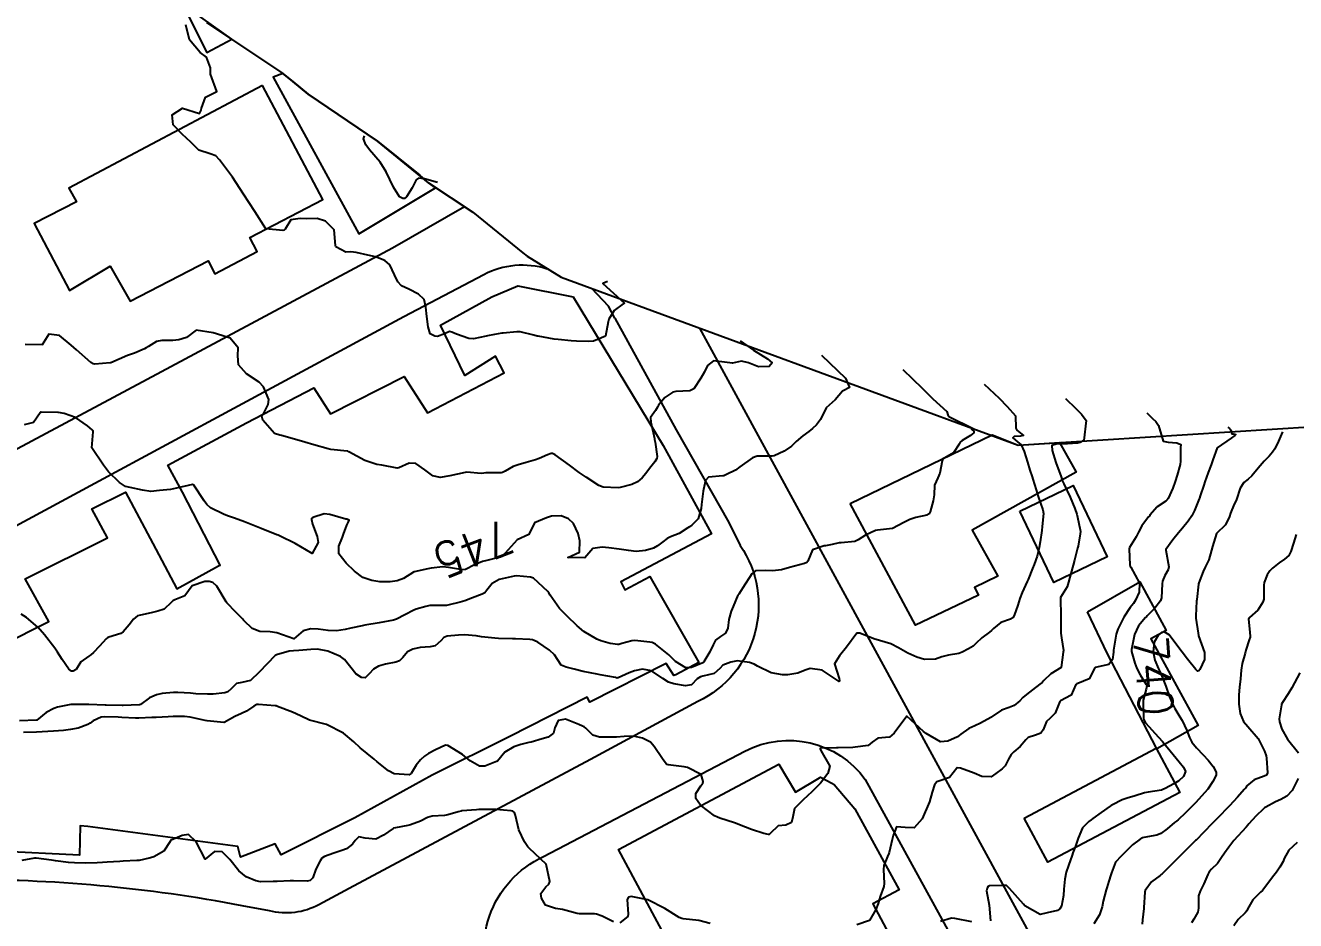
# Model space of a CAD drawing. Header units: metres. Extents: x 286371 to 293043, y 7462578 to 7466404.
# Drawn here: x 291999 to 292147.9, y 7462938.5 to 7463043.4 of the extents above; entities that cross this region are included whole.
import ezdxf
from ezdxf.enums import TextEntityAlignment as Align

# ---------------------------------------------------------------- set-up
doc = ezdxf.new("R2010")
doc.units = ezdxf.units.M
doc.header["$MEASUREMENT"] = 0
for name, color, linetype in [('Area', 45, 'Continuous'), ('Cotas', 45, 'Continuous'), ('Curvas de Nivel 1m', 11, 'Continuous'), ('Curvas de Nivel 5m', 15, 'Continuous'), ('Edificações', 30, 'Continuous'), ('Vias primárias', 230, 'Continuous')]:
    doc.layers.add(name, color=color, linetype=linetype)
doc.styles.add('Style-STANDARD', font='STANDARD.shx')

msp = doc.modelspace()

# ---------------------------------------------------------------- linework, layer by layer
at = {"layer": 'Area'}
msp.add_polyline3d([(292020.26, 7463043.78, 747.02), (292029.19, 7463037.78, 750.5), (292030.37, 7463036.83, 750.58), (292032.16, 7463035.35, 751.54), (292040.28, 7463029.85, 752.99), (292045.24, 7463025.87, 750.72), (292046.25, 7463024.96, 750.41), (292051.45, 7463021.52, 747.47), (292057.31, 7463016.76, 747.89), (292057.85, 7463016.36, 748.36), (292061.82, 7463013.89, 750.76), (292115.4, 7462994.21, 747.78), (292174.93, 7462997.96, 740.44)], dxfattribs=at)
at = {"layer": 'Curvas de Nivel 1m', "flags": 128}
for points, elevation in [([(292067.26, 7463013.38), (292066.7, 7463013.18), (292069.2, 7463010.9), (292069.23, 7463010.86), (292069.2, 7463010.82), (292069.07, 7463010.76), (292068.03, 7463009.99), (292067.41, 7463008.97), (292067.33, 7463008.68), (292067.01, 7463006.97), (292065.6, 7463006.4), (292065, 7463006.36), (292063.61, 7463006.42), (292063.01, 7463006.45), (292061.48, 7463006.59), (292061.01, 7463006.64), (292059.13, 7463006.97), (292059.01, 7463007), (292058.62, 7463007.1), (292057.02, 7463007.5), (292056.64, 7463007.51), (292055.02, 7463007.35), (292054.85, 7463007.32), (292054, 7463007.17), (292053.17, 7463007.02), (292053.01, 7463006.99), (292051.53, 7463006.69), (292051.01, 7463006.71), (292049.57, 7463007.24), (292049.02, 7463007.47), (292048.73, 7463007.54), (292048.15, 7463007.26), (292047.33, 7463006.95), (292047.01, 7463006.99), (292046.48, 7463007.28), (292046.22, 7463008.1), (292046.07, 7463009.29), (292045.96, 7463010.4), (292045.76, 7463011.29), (292045.09, 7463011.92), (292043.95, 7463012.48), (292043.11, 7463012.87), (292042.66, 7463013.34), (292042.29, 7463014.18), (292041.73, 7463015.36), (292041.15, 7463015.85), (292040.07, 7463016.29), (292039.16, 7463016.48), (292037.77, 7463016.81), (292037.17, 7463016.86), (292036.58, 7463016.85), (292035.42, 7463017.46), (292035.35, 7463017.63), (292035.2, 7463019.45), (292034.2, 7463020.46), (292033.22, 7463020.78), (292031.98, 7463020.75), (292031.22, 7463020.78), (292030.12, 7463020.64), (292029.46, 7463019.55), (292029.35, 7463019.4), (292029.2, 7463019.38), (292027.2, 7463019.58), (292025.9, 7463021.6), (292025.25, 7463022.61), (292024.6, 7463023.62), (292023.29, 7463025.64), (292021.77, 7463027.67), (292021.33, 7463028.13), (292020.67, 7463028.35), (292019.35, 7463028.79), (292018.39, 7463029.72), (292017.38, 7463030.68), (292016.34, 7463031.75), (292016.23, 7463032.93), (292017.42, 7463033.73), (292019.41, 7463033.1), (292019.62, 7463033.5), (292019.65, 7463033.7), (292020.13, 7463035), (292021.45, 7463035.67), (292020.73, 7463037.69), (292020.73, 7463038.45), (292020.25, 7463039.69), (292019.52, 7463040.23), (292018.27, 7463041.72), (292017.81, 7463043.49)], 747), ([(292047.31, 7463025), (292045.8, 7463025.42), (292045.08, 7463025.52), (292044.81, 7463025.31), (292044.35, 7463024.39), (292043.69, 7463023.33), (292043.45, 7463023.14), (292043.26, 7463023.12), (292042.86, 7463023.34), (292042.18, 7463024.45), (292041.75, 7463025.36), (292041.31, 7463026.27), (292040.62, 7463027.38), (292039.35, 7463028.85), (292038.94, 7463029.4), (292038.64, 7463030.13), (292038.75, 7463030.48)], 748), ([(292082.82, 7463006.43), (292084.35, 7463005.36), (292086.02, 7463004.33), (292086.56, 7463003.88), (292086.22, 7463003.42), (292084.96, 7463003.38), (292083.8, 7463003.88), (292082.97, 7463004.06), (292081.91, 7463003.81), (292080.97, 7463003.95), (292079.66, 7463004.09), (292078.97, 7463003.54), (292078.61, 7463002.79), (292078.21, 7463002.07), (292077.37, 7463000.82), (292076.92, 7463000.58), (292075.26, 7463000.51), (292074.92, 7463000.44), (292073.99, 7462999.79), (292073.25, 7462998.88), (292073.12, 7462998.65), (292072.89, 7462998.29), (292072.31, 7462997.45), (292072.34, 7462996.89), (292072.76, 7462994.97), (292072.77, 7462994.89), (292072.83, 7462994.57), (292073.07, 7462992.88), (292073.04, 7462992.64), (292072.79, 7462992.25), (292072.18, 7462991.49), (292071.73, 7462990.9), (292071.3, 7462990.37), (292070.76, 7462989.9), (292070.1, 7462989.58), (292068.75, 7462989.24), (292068.49, 7462989.21), (292066.75, 7462989.29), (292066.24, 7462989.49), (292064.77, 7462990.47), (292063.95, 7462991.02), (292062.79, 7462991.85), (292061.1, 7462993.06), (292060.81, 7462993.23), (292060.63, 7462993.25), (292060.23, 7462993.07), (292059.25, 7462992.64), (292058.8, 7462992.49), (292057.71, 7462992.19), (292056.79, 7462991.91), (292056.21, 7462991.71), (292055.26, 7462991.15), (292054.93, 7462990.99), (292054.77, 7462990.96), (292052.99, 7462990.96), (292052.77, 7462990.93), (292052.45, 7462990.87), (292050.77, 7462991.03), (292050.56, 7462991.01), (292048.76, 7462990.61), (292047.62, 7462990.41), (292046.76, 7462990.6), (292045.82, 7462991.3), (292044.79, 7462992.05), (292044.01, 7462992.1), (292042.78, 7462991.55), (292042.59, 7462991.53), (292040.78, 7462991.87), (292040.23, 7462991.93), (292038.79, 7462992.4), (292036.91, 7462993.43), (292036.8, 7462993.49), (292036.73, 7462993.51), (292034.81, 7462993.71), (292034.5, 7462993.77), (292032.82, 7462994.25), (292031.78, 7462994.55), (292030.82, 7462994.83), (292029.04, 7462995.34), (292028.83, 7462995.39), (292028.23, 7462995.56), (292026.86, 7462997.12), (292026.75, 7462997.59), (292026.78, 7462997.67), (292026.87, 7462997.8), (292027.49, 7462998.98), (292027.57, 7462999.57), (292026.93, 7463001.05), (292026.4, 7463001.59), (292024.95, 7463002.59), (292023.99, 7463003.63), (292023.93, 7463004.68), (292023.95, 7463005.63), (292023.01, 7463006.75), (292021.41, 7463007.28), (292021.02, 7463007.36), (292019.02, 7463007.7), (292017.91, 7463006.82), (292017.01, 7463006.56), (292016.28, 7463006.47), (292015, 7463006.46), (292014.4, 7463006.37), (292013.43, 7463005.79), (292013.18, 7463005.6), (292012.99, 7463005.51), (292011.79, 7463005), (292010.98, 7463004.71), (292009.02, 7463003.86), (292008.96, 7463003.85), (292007.15, 7463003.7), (292006.96, 7463003.73), (292006.68, 7463003.9), (292004.99, 7463005.38), (292004.39, 7463005.93), (292003.01, 7463007.06), (292001.77, 7463007.22), (292000.99, 7463005.98), (291998.99, 7463006.01)], 746), ([(292101.88, 7463003.06), (292104.15, 7463000.88), (292105.4, 7462999.65), (292107.03, 7462998.15), (292107.18, 7462997.64), (292107.27, 7462997.56), (292110.12, 7462996.16), (292110.07, 7462996.14), (292109.95, 7462996.13), (292109.92, 7462996.1), (292110.02, 7462996.02), (292110.2, 7462995.86), (292110.2, 7462995.64), (292109.8, 7462995.36), (292108.83, 7462994.76), (292108.6, 7462994.56), (292108.49, 7462994.34), (292107.83, 7462993.32), (292106.8, 7462992.74), (292106.56, 7462992.6), (292106.47, 7462992.37), (292106.23, 7462990.91), (292105.96, 7462990.38), (292105.6, 7462989.53), (292105.55, 7462988.38), (292105.41, 7462987.7), (292105.06, 7462986.39), (292104.95, 7462986.14), (292104.7, 7462985.99), (292103.38, 7462985.72), (292102.69, 7462985.48), (292101.98, 7462985.14), (292100.67, 7462984.45), (292098.89, 7462984.26), (292098.67, 7462984.21), (292097.5, 7462983.66), (292096.65, 7462983.09), (292096.26, 7462982.91), (292094.65, 7462982.77), (292094.42, 7462982.77), (292093.57, 7462982.56), (292092.82, 7462982.4), (292092.64, 7462982.4), (292091.28, 7462981.95), (292090.73, 7462980.6), (292090.61, 7462980.47), (292090.34, 7462980.34), (292088.6, 7462979.88), (292087.66, 7462979.6), (292086.6, 7462979.48), (292085.75, 7462979.53), (292084.6, 7462979.46), (292084.16, 7462979.14), (292083.9, 7462978.71), (292083.39, 7462977.9), (292082.64, 7462976.73), (292082.6, 7462976.69), (292082.55, 7462976.61), (292081.97, 7462975.3), (292081.74, 7462974.75), (292081.48, 7462973.78), (292081.34, 7462972.75), (292081.07, 7462972.17), (292080.48, 7462971.77), (292079.91, 7462971.34), (292079.63, 7462970.78), (292079.25, 7462969.98), (292078.55, 7462968.79), (292078.5, 7462968.73), (292078.43, 7462968.7), (292077.08, 7462968.16), (292076.42, 7462968.12), (292075.22, 7462968.84), (292074.45, 7462969.62), (292072.88, 7462970.88), (292072.47, 7462971.07), (292072.23, 7462971.13), (292070.47, 7462971.29), (292070.12, 7462971.27), (292068.92, 7462970.94), (292068.58, 7462970.83), (292068.46, 7462970.82), (292067.56, 7462970.96), (292066.47, 7462971.26), (292065.99, 7462971.46), (292064.48, 7462972.35), (292063.71, 7462973.02), (292062.51, 7462974.15), (292061.64, 7462975.05), (292060.55, 7462976.62), (292060.39, 7462976.9), (292060.26, 7462977.07), (292058.58, 7462978.61), (292058.23, 7462978.75), (292056.58, 7462978.89), (292056.31, 7462978.86), (292054.57, 7462978.45), (292053.75, 7462978), (292053.1, 7462977.19), (292052.86, 7462976.88), (292052.55, 7462976.73), (292051.44, 7462976.31), (292050.53, 7462975.95), (292049.97, 7462975.79), (292048.53, 7462975.43), (292048.38, 7462975.41), (292046.54, 7462975.42), (292046.41, 7462975.41), (292045.94, 7462975.29), (292044.84, 7462975), (292044.53, 7462974.88), (292043.51, 7462974.33), (292042.51, 7462973.8), (292042.18, 7462973.68), (292040.5, 7462973.37), (292038.81, 7462973.09), (292038.5, 7462973.03), (292037.17, 7462972.75), (292036.49, 7462972.6), (292035.48, 7462972.45), (292034.49, 7462972.49), (292033.33, 7462972.65), (292032.49, 7462972.67), (292031.56, 7462972.44), (292030.47, 7462971.52), (292028.48, 7462972.2), (292027.72, 7462972.33), (292026.49, 7462972.38), (292025.59, 7462972.7), (292024.66, 7462973.62), (292024.59, 7462973.71), (292024.51, 7462973.81), (292023.59, 7462974.7), (292022.7, 7462975.65), (292022.61, 7462975.73), (292022.54, 7462975.83), (292021.45, 7462977.67), (292021, 7462978.1), (292020.57, 7462978.23), (292020.06, 7462978.21), (292018.56, 7462977.71), (292017.72, 7462976.55), (292016.54, 7462976.08), (292016.31, 7462975.97), (292016.11, 7462975.75), (292015.3, 7462974.99), (292014.52, 7462974.74), (292013.76, 7462974.54), (292012.51, 7462974.27), (292012.14, 7462974.18), (292011.68, 7462973.82), (292011.18, 7462973.14), (292010.48, 7462972.32), (292010.19, 7462972.13), (292009.31, 7462971.85), (292008.69, 7462971.65), (292008.47, 7462971.5), (292007.69, 7462970.64), (292007, 7462969.89), (292006.7, 7462969.63), (292006.44, 7462969.46), (292005.53, 7462968.8), (292004.96, 7462967.92), (292004.63, 7462967.71), (292004.41, 7462967.73), (292004.11, 7462967.93), (292003.31, 7462969.06), (292002.79, 7462969.95), (292002.45, 7462970.39), (292001.25, 7462971.97), (292000.49, 7462972.87), (291999.14, 7462974), (291998.51, 7462974.41)], 744), ([(292111.41, 7463001.37), (292113.15, 7462999.7), (292114.11, 7462998.75), (292115.08, 7462997.63), (292115.13, 7462996.19), (292115.23, 7462995.98), (292116, 7462995.33), (292115.65, 7462995.26), (292114.93, 7462995.22), (292114.75, 7462995.06), (292115.32, 7462994.61), (292115.73, 7462994.23), (292116.08, 7462993.48), (292116.47, 7462992.22), (292116.78, 7462991.29), (292117.04, 7462990.48), (292117.13, 7462990.21), (292117.5, 7462988.96), (292117.75, 7462988.2), (292118.29, 7462986.61), (292118.36, 7462986.19), (292118.21, 7462984.67), (292118.15, 7462984.19), (292117.96, 7462982.89), (292117.86, 7462982.2), (292117.64, 7462981.18), (292117.25, 7462980.2), (292117.06, 7462979.75), (292116.58, 7462978.46), (292116.5, 7462978.29), (292116.46, 7462978.22), (292115.85, 7462976.93), (292115.58, 7462976.23), (292115.34, 7462975.43), (292114.93, 7462974.24), (292114.77, 7462973.98), (292114.51, 7462973.8), (292113.36, 7462973.4), (292112.49, 7462972.71), (292112.28, 7462972.48), (292112.03, 7462972.28), (292111.14, 7462971.63), (292110.46, 7462970.98), (292110.1, 7462970.66), (292109.58, 7462970.32), (292108.84, 7462969.94), (292108.45, 7462969.8), (292107.22, 7462969.58), (292106.44, 7462969.38), (292105.69, 7462969.12), (292104.43, 7462969.08), (292103.5, 7462969.34), (292102.45, 7462969.83), (292101.35, 7462970.44), (292100.46, 7462970.9), (292099.82, 7462971.11), (292098.48, 7462971.52), (292096.82, 7462972.18), (292096.49, 7462972.15), (292095.28, 7462970.54), (292094.45, 7462969.49), (292093.86, 7462968.56), (292094.4, 7462966.84), (292094.45, 7462966.61), (292094.45, 7462966.55), (292094.43, 7462966.52), (292094.39, 7462966.51), (292094.3, 7462966.56), (292092.42, 7462967.83), (292091, 7462968.02), (292090.42, 7462967.81), (292089.58, 7462967.46), (292088.41, 7462967.28), (292087.78, 7462967.29), (292086.42, 7462967.51), (292084.84, 7462968.28), (292084.43, 7462968.53), (292083.9, 7462968.71), (292082.44, 7462968.91), (292082.28, 7462968.89), (292081.71, 7462968.75), (292080.76, 7462968.42), (292080.42, 7462968.03), (292079.75, 7462967.44), (292078.41, 7462967.13), (292078.14, 7462967.06), (292077.77, 7462966.8), (292077.1, 7462966.11), (292076.39, 7462965.98), (292075.01, 7462966.23), (292074.4, 7462966.43), (292073.74, 7462966.86), (292072.42, 7462967.75), (292071.37, 7462967.95), (292070.42, 7462967.75), (292069.81, 7462967.53), (292068.49, 7462966.94), (292068.43, 7462966.92), (292068.4, 7462966.91), (292068.18, 7462966.95), (292066.41, 7462967.29), (292066.03, 7462967.36), (292064.41, 7462967.69), (292063.35, 7462967.96), (292062.42, 7462968.19), (292061.81, 7462968.43), (292061.39, 7462969.06), (292061.02, 7462969.64), (292060.45, 7462970.19), (292059.07, 7462971.1), (292058.67, 7462971.3), (292058.47, 7462971.38), (292058.14, 7462971.44), (292056.47, 7462971.5), (292056.11, 7462971.5), (292054.47, 7462971.55), (292054.06, 7462971.58), (292052.47, 7462971.75), (292051.84, 7462971.84), (292050.48, 7462971.98), (292049.77, 7462971.94), (292048.47, 7462971.8), (292048.07, 7462971.66), (292047.71, 7462971.27), (292047.05, 7462970.69), (292046.45, 7462970.56), (292045.28, 7462970.47), (292044.45, 7462970.29), (292043.8, 7462969.96), (292043.26, 7462969.33), (292042.86, 7462968.91), (292042.43, 7462968.76), (292041.23, 7462968.55), (292040.42, 7462968.28), (292039.84, 7462967.96), (292039.31, 7462967.39), (292038.85, 7462966.94), (292038.4, 7462966.96), (292037.76, 7462967.41), (292036.43, 7462969.08), (292035.97, 7462969.44), (292034.45, 7462970.07), (292033.25, 7462970.28), (292032.46, 7462970.26), (292031.06, 7462970.12), (292030.45, 7462970.08), (292029.95, 7462970.04), (292028.45, 7462969.64), (292028.3, 7462969.56), (292026.41, 7462967.59), (292025.41, 7462966.6), (292024.4, 7462966.39), (292023.76, 7462966.26), (292023.15, 7462965.64), (292022.73, 7462965.3), (292022.38, 7462965.17), (292021.02, 7462965.03), (292020.37, 7462965), (292019.01, 7462965.07), (292018.38, 7462965.14), (292016.9, 7462965.22), (292016.38, 7462965.22), (292015.03, 7462965.11), (292014.37, 7462964.93), (292013.58, 7462964.57), (292012.5, 7462963.8), (292012.38, 7462963.78), (292012.35, 7462963.77), (292010.49, 7462963.69), (292010.35, 7462963.69), (292008.48, 7462963.74), (292008.35, 7462963.74), (292006.44, 7462963.81), (292006.35, 7462963.81), (292004.46, 7462963.81), (292004.35, 7462963.8), (292002.79, 7462963.5), (292002.34, 7462963.35), (292001.45, 7462962.85), (292000.37, 7462961.98), (292000.33, 7462961.97), (291998.32, 7462961.88)], 743), ([(292120.93, 7462999.69), (292122.15, 7462998.52), (292122.82, 7462997.86), (292123.38, 7462997.09), (292123.09, 7462994.74), (292122.66, 7462994.51), (292122.33, 7462994.44), (292121.19, 7462994.37), (292119.85, 7462994.32), (292119.36, 7462994.17), (292119.38, 7462993.6), (292119.82, 7462992.16), (292120.44, 7462990.48), (292120.55, 7462990.15), (292120.61, 7462990), (292120.76, 7462989.68), (292121.48, 7462988.13), (292122.04, 7462986.8), (292122.26, 7462986.12), (292122.34, 7462985.77), (292122.68, 7462984.29), (292122.71, 7462984.11), (292122.71, 7462984.07), (292122.67, 7462983.83), (292122.41, 7462982.36), (292122.35, 7462982.13), (292122, 7462980.74), (292121.84, 7462980.14), (292121.56, 7462979.17), (292121.3, 7462978.14), (292121.13, 7462977.59), (292120.55, 7462976.68), (292120.37, 7462976.33), (292120.34, 7462976.16), (292120.4, 7462974.27), (292120.41, 7462974.16), (292120.38, 7462972.26), (292120.39, 7462972.16), (292120.48, 7462971.62), (292120.69, 7462970.15), (292120.68, 7462969.92), (292120.42, 7462968.15), (292119.21, 7462967.38), (292118.4, 7462966.61), (292118.19, 7462966.39), (292117.95, 7462966.19), (292117.08, 7462965.51), (292116.38, 7462964.98), (292115.95, 7462964.64), (292115.59, 7462964.23), (292114.92, 7462963.67), (292114.35, 7462963.47), (292113.45, 7462963.15), (292112.34, 7462962.38), (292112.28, 7462962.33), (292112.18, 7462962.28), (292110.98, 7462961.63), (292110.32, 7462961.32), (292109.63, 7462961), (292108.67, 7462960.33), (292108.48, 7462960.15), (292108.3, 7462960.03), (292107.14, 7462959.5), (292106.29, 7462959.44), (292104.59, 7462960.39), (292104.31, 7462960.63), (292102.33, 7462962.42), (292100.84, 7462960.45), (292100.3, 7462959.98), (292098.94, 7462959.84), (292098.29, 7462959.37), (292097.8, 7462958.98), (292096.28, 7462958.8), (292096.02, 7462958.78), (292094.28, 7462958.73), (292094.11, 7462958.73), (292092.28, 7462958.68), (292092.2, 7462958.66), (292092.19, 7462958.59), (292092.27, 7462958.41), (292093.33, 7462956.57), (292093.1, 7462955.71), (292092.21, 7462954.58), (292091.22, 7462953.58), (292090.18, 7462952.61), (292089.18, 7462951.62), (292088.99, 7462950.63), (292088.82, 7462949.96), (292088.14, 7462949.67), (292087.24, 7462949.56), (292086.32, 7462948.67), (292086.22, 7462948.57), (292086.12, 7462948.55), (292085.59, 7462948.68), (292084.13, 7462949.15), (292083.42, 7462949.43), (292082.14, 7462949.94), (292080.44, 7462950.47), (292080.15, 7462950.58), (292079.8, 7462950.77), (292078.17, 7462951.99), (292077.59, 7462952.8), (292077.62, 7462953.38), (292078.21, 7462954.28), (292078.42, 7462954.58), (292078.46, 7462954.79), (292078.23, 7462955.58), (292076.65, 7462956.4), (292076.24, 7462956.5), (292074.35, 7462956.74), (292074.24, 7462956.77), (292074.12, 7462956.86), (292073.69, 7462957.43), (292072.72, 7462958.88), (292072.29, 7462959.38), (292071.35, 7462959.85), (292070.3, 7462960.08), (292069.19, 7462960.04), (292068.3, 7462959.98), (292067.3, 7462959.96), (292066.3, 7462959.97), (292065.53, 7462960.22), (292064.72, 7462961.01), (292064.51, 7462961.2), (292064.32, 7462961.26), (292063.9, 7462961.45), (292062.33, 7462962.1), (292061.46, 7462961.93), (292061.07, 7462961.06), (292060.94, 7462960.43), (292060.3, 7462959.98), (292059.61, 7462959.77), (292058.29, 7462959.4), (292058.04, 7462959.35), (292057.09, 7462959.12), (292056.49, 7462958.92), (292056.28, 7462958.85), (292055.2, 7462958.22), (292054.34, 7462957.16), (292054.29, 7462957.13), (292054.25, 7462957.11), (292052.87, 7462956.56), (292052.24, 7462956.57), (292051.16, 7462957.21), (292050.27, 7462957.96), (292048.54, 7462958.99), (292048.28, 7462959.02), (292047.07, 7462958.47), (292046.27, 7462958.07), (292045.8, 7462957.75), (292045.32, 7462957.3), (292044.84, 7462956.71), (292044.23, 7462955.7), (292044.01, 7462955.54), (292042.23, 7462955.68), (292041.56, 7462956.03), (292040.25, 7462957.1), (292039.9, 7462957.38), (292038.27, 7462958.71), (292037.51, 7462959.42), (292036.3, 7462960.44), (292034.31, 7462961.46), (292032.32, 7462961.95), (292031.28, 7462962.47), (292030.33, 7462962.91), (292028.58, 7462963.56), (292028.41, 7462963.63), (292028.35, 7462963.64), (292028.28, 7462963.63), (292026.35, 7462963.8), (292026.16, 7462963.79), (292025.8, 7462963.6), (292024.95, 7462963.01), (292024.34, 7462962.75), (292023.57, 7462962.4), (292022.31, 7462961.69), (292022.28, 7462961.69), (292020.33, 7462961.89), (292020.08, 7462961.94), (292018.33, 7462962.33), (292017.66, 7462962.39), (292016.33, 7462962.38), (292015.75, 7462962.34), (292014.33, 7462962.28), (292013.85, 7462962.27), (292012.33, 7462962.22), (292011.92, 7462962.22), (292010.33, 7462962.29), (292009.87, 7462962.31), (292008.33, 7462962.35), (292007.89, 7462962.31), (292006.97, 7462961.88), (292006.61, 7462961.6), (292006.32, 7462961.44), (292005.19, 7462961.03), (292004.31, 7462960.86), (292003.47, 7462960.77), (292002.3, 7462960.68), (292001.64, 7462960.63), (292000.3, 7462960.55), (291998.81, 7462960.52)], 742), ([(292130.46, 7462998), (292131.15, 7462997.35), (292131.53, 7462996.97), (292131.83, 7462996.53), (292132.39, 7462994.67), (292132.97, 7462994.55), (292133.99, 7462994.47), (292134.46, 7462994.27), (292134.41, 7462993.94), (292134.41, 7462992.33), (292134.38, 7462991.94), (292134.02, 7462990.7), (292133.8, 7462989.95), (292133.54, 7462989.16), (292132.98, 7462987.96), (292132.88, 7462987.8), (292132.72, 7462987.66), (292131.7, 7462986.99), (292130.84, 7462985.99), (292130.78, 7462985.9), (292130.69, 7462985.8), (292129.91, 7462984.77), (292129.5, 7462984.01), (292129.22, 7462983.45), (292128.64, 7462982.54), (292128.44, 7462982.22), (292128.39, 7462982.03), (292128.47, 7462980.16), (292128.52, 7462980.03), (292128.6, 7462979.9), (292129.62, 7462978.01), (292129.59, 7462976.97), (292129.16, 7462976.02), (292128.91, 7462975.65), (292128.53, 7462975.18), (292127.78, 7462974.04), (292127.08, 7462972.64), (292126.89, 7462972.06), (292126.57, 7462970.18), (292126.57, 7462970.06), (292126.57, 7462969.95), (292126.44, 7462969.07), (292126.03, 7462968.48), (292124.42, 7462968.13), (292124.4, 7462968.12), (292124.38, 7462968.1), (292123.7, 7462966.8), (292122.4, 7462966.28), (292122.29, 7462966.23), (292122.17, 7462966.13), (292121.61, 7462964.9), (292120.36, 7462964.22), (292120.32, 7462964.2), (292120.27, 7462964.16), (292119.73, 7462962.77), (292119.12, 7462962.17), (292118.71, 7462961.8), (292118.31, 7462960.85), (292118.04, 7462960.46), (292117.43, 7462960.2), (292116.58, 7462959.93), (292116.3, 7462959.67), (292115.64, 7462958.87), (292114.87, 7462958.24), (292114.56, 7462957.95), (292114.26, 7462957.39), (292113.87, 7462956.63), (292113.5, 7462956.26), (292112.79, 7462955.72), (292112.23, 7462955.34), (292111.15, 7462955.37), (292110.24, 7462955.74), (292108.63, 7462956.33), (292108.24, 7462956.36), (292108.22, 7462956.36), (292108.19, 7462956.34), (292107.35, 7462955.23), (292106.22, 7462954.87), (292105.87, 7462954.72), (292105.59, 7462954.37), (292105.33, 7462953.51), (292105.01, 7462952.39), (292104.15, 7462950.4), (292103.2, 7462949.36), (292102.14, 7462949.4), (292101.14, 7462949.45), (292100.73, 7462948.46), (292100.61, 7462947.96), (292100.27, 7462946.46), (292100.24, 7462946.32), (292100.09, 7462945.99), (292099.63, 7462944.91), (292099.6, 7462944.47), (292099.7, 7462942.81), (292099.64, 7462942.47), (292099.2, 7462941.29), (292098.98, 7462940.48), (292098.71, 7462939.77), (292097.97, 7462938.49), (292096.49, 7462937.99)], 741), ([(292146.39, 7462995.76), (292145.92, 7462994.68), (292145.47, 7462993.77), (292145.22, 7462993.37), (292144.8, 7462992.91), (292144.25, 7462992.33), (292143.78, 7462991.8), (292143.32, 7462991.26), (292142.77, 7462990.61), (292142.34, 7462990.24), (292141.84, 7462989.83), (292141.42, 7462989.16), (292140.97, 7462987.84), (292140.9, 7462987.66), (292140.72, 7462987.28), (292140.3, 7462986.25), (292140.17, 7462985.85), (292139.68, 7462984.86), (292138.66, 7462983.87), (292138.19, 7462982.33), (292138.07, 7462981.88), (292137.75, 7462980.75), (292137.33, 7462979.89), (292137.08, 7462979.41), (292136.58, 7462978.07), (292136.54, 7462977.94), (292136.54, 7462977.9), (292136.33, 7462976.12), (292136.31, 7462975.91), (292136.22, 7462974.2), (292136.23, 7462973.91), (292136.49, 7462972.16), (292136.53, 7462971.9), (292136.55, 7462971.84), (292137.23, 7462969.89), (292137.25, 7462969.08), (292136.69, 7462967.9), (292136.58, 7462967.74), (292136.42, 7462967.72), (292136.22, 7462967.91), (292135.26, 7462969.11), (292134.61, 7462969.93), (292134.46, 7462970.15), (292133.09, 7462971.96), (292132.49, 7462972.33), (292132.19, 7462972.26), (292131.84, 7462971.97), (292131.33, 7462971.12), (292131.21, 7462969.98), (292131.43, 7462968.99), (292131.86, 7462967.97), (292132.03, 7462967.59), (292132.41, 7462966.74), (292132.71, 7462965.96), (292133.13, 7462964.72), (292133.43, 7462963.95), (292133.74, 7462963.33), (292134.34, 7462962.37), (292134.61, 7462961.93), (292135.16, 7462960.77), (292135.47, 7462959.92), (292135.75, 7462959.37), (292136.28, 7462958.72), (292137.1, 7462957.89), (292137.66, 7462957.29), (292138.24, 7462956.53), (292138.6, 7462955.87), (292138.59, 7462955.51), (292138.22, 7462954.76), (292137.62, 7462953.89), (292136.18, 7462952.28), (292136, 7462952.09), (292135.82, 7462951.92), (292135, 7462951.1), (292134.15, 7462950.29), (292133.96, 7462950.13), (292133.73, 7462949.95), (292132.86, 7462949.23), (292132.12, 7462948.67), (292131.63, 7462948.47), (292130.12, 7462948.21), (292129.96, 7462948.16), (292129.7, 7462948.01), (292128.78, 7462947.35), (292128.09, 7462946.65), (292127.8, 7462946.33), (292127.45, 7462946.04), (292126.82, 7462945.31), (292126.34, 7462944.06), (292126.27, 7462943.84), (292126.04, 7462943.09), (292125.78, 7462942.31), (292125.7, 7462942.07), (292125.35, 7462940.73), (292125.24, 7462940.08), (292124.93, 7462939.13), (292124.27, 7462938.09)], 739), ([(292147.97, 7462983.73), (292147.66, 7462982.72), (292147.37, 7462981.74), (292147.11, 7462981.26), (292146.62, 7462980.83), (292145.98, 7462980.4), (292145.2, 7462979.78), (292144.9, 7462979.48), (292144.59, 7462979), (292144.25, 7462978.11), (292144.21, 7462977.79), (292144.19, 7462976.15), (292144.09, 7462975.79), (292143.47, 7462974.86), (292142.52, 7462974), (292142.42, 7462973.91), (292142.38, 7462973.82), (292142.5, 7462972.67), (292142.61, 7462971.81), (292142.59, 7462971.7), (292142.48, 7462971.37), (292142.1, 7462970.18), (292142, 7462969.82), (292141.65, 7462968.61), (292141.52, 7462967.83), (292141.44, 7462966.8), (292141.34, 7462965.83), (292141.26, 7462964.95), (292141.27, 7462963.83), (292141.42, 7462962.76), (292141.81, 7462961.82), (292142.32, 7462961.22), (292143.52, 7462959.8), (292144.27, 7462958.32), (292144.46, 7462957.78), (292144.52, 7462957.52), (292144.62, 7462955.78), (292144.49, 7462955.53), (292144.23, 7462955.41), (292143.05, 7462954.97), (292142.21, 7462954.27), (292142.03, 7462953.99), (292141.9, 7462953.82), (292141.1, 7462952.92), (292140.18, 7462951.94), (292140.09, 7462951.85), (292138.79, 7462950.51), (292138.19, 7462949.88), (292138.14, 7462949.84), (292137.17, 7462948.85), (292136.25, 7462947.91), (292136.18, 7462947.85), (292136.11, 7462947.78), (292135.17, 7462946.86), (292134.27, 7462945.94), (292134.18, 7462945.85), (292134.08, 7462945.76), (292133.16, 7462944.86), (292132.27, 7462943.97), (292132.17, 7462943.86), (292132.05, 7462943.77), (292131.01, 7462943.02), (292130.29, 7462942), (292130.23, 7462941.79), (292130.13, 7462940), (292130.12, 7462939.87), (292129.97, 7462938.56), (292129.92, 7462938.05)], 738), ([(292148.42, 7462967.53), (292147.47, 7462965.74), (292147.06, 7462965.07), (292146.37, 7462964.02), (292146.28, 7462963.84), (292146.26, 7462963.76), (292145.98, 7462962.11), (292146.02, 7462961.76), (292146.31, 7462960.91), (292146.97, 7462959.74), (292148.27, 7462958.14)], 737), ([(292148.23, 7462955.14), (292147.76, 7462954.18), (292147.5, 7462953.73), (292146.88, 7462953.06), (292146.19, 7462952.65), (292145.55, 7462952.4), (292144.42, 7462951.78), (292144.28, 7462951.68), (292144.17, 7462951.58), (292143.26, 7462950.7), (292142.45, 7462949.81), (292142.31, 7462949.64), (292142.14, 7462949.44), (292140.66, 7462947.84), (292140.1, 7462947.08), (292139.59, 7462946.36), (292139.24, 7462945.87), (292138.77, 7462945.17), (292138.06, 7462944.48), (292137.77, 7462944.17), (292137.62, 7462943.89), (292137.17, 7462942.76), (292136.72, 7462941.9), (292136.55, 7462941.37), (292136.52, 7462939.91), (292136.45, 7462939.44), (292135.97, 7462938.64), (292135.7, 7462938.19)], 737), ([(292067.96, 7462938.34), (292066.62, 7462938.97), (292065.98, 7462939.23), (292065.71, 7462939.26), (292063.98, 7462939.25), (292063.71, 7462939.29), (292061.98, 7462939.75), (292061.15, 7462939.9), (292059.99, 7462940.28), (292059.51, 7462941.08), (292059.45, 7462941.64), (292060.02, 7462942.44), (292060.37, 7462942.73), (292060.48, 7462943.07), (292060.06, 7462945.07), (292058.09, 7462946.93), (292057.92, 7462947.11), (292057.52, 7462947.7), (292056.86, 7462949.12), (292056.48, 7462950.8), (292056.35, 7462951.13), (292056.17, 7462951.29), (292055.96, 7462951.34), (292054.17, 7462951.51), (292053.83, 7462951.51), (292052.17, 7462951.48), (292051.9, 7462951.47), (292050.17, 7462951.32), (292050.08, 7462951.31), (292049.76, 7462951.23), (292048.55, 7462950.85), (292048.16, 7462950.8), (292046.7, 7462950.73), (292046.15, 7462950.56), (292045.32, 7462950.12), (292044.14, 7462949.68), (292043.85, 7462949.61), (292042.4, 7462949.34), (292042.18, 7462949.3), (292042.13, 7462949.27), (292040.98, 7462948.5), (292040.11, 7462948), (292038.86, 7462948.14), (292038.12, 7462948.3), (292037.67, 7462947.86), (292037.34, 7462947.43), (292036.64, 7462946.89), (292036.09, 7462946.67), (292035.16, 7462946.39), (292034.08, 7462945.97), (292033.78, 7462945.78), (292033.55, 7462945.48), (292033.06, 7462944.49), (292032.71, 7462943.49), (292032.38, 7462943.16), (292032.04, 7462943.09), (292030.43, 7462943.14), (292030.04, 7462943.14), (292028.52, 7462943.07), (292028.04, 7462943.06), (292026.59, 7462943.03), (292026.04, 7462943.12), (292024.88, 7462943.61), (292024.05, 7462944.3), (292022.96, 7462945.64), (292022.09, 7462946.53), (292021.19, 7462946.57), (292020.07, 7462945.68), (292019.03, 7462947.7), (292018.12, 7462948.56), (292017.38, 7462948.46), (292016.11, 7462947.91), (292016.02, 7462947.84), (292015.97, 7462947.75), (292015.23, 7462946.62), (292014.08, 7462945.94), (292013.95, 7462945.9), (292013.52, 7462945.78), (292012.34, 7462945.53), (292012.07, 7462945.5), (292010.47, 7462945.42), (292010.07, 7462945.4), (292008.61, 7462945.32), (292008.07, 7462945.28), (292007.44, 7462945.25), (292006.06, 7462945.22), (292004.76, 7462945.23), (292004.06, 7462945.27), (292002.54, 7462945.48), (292002.07, 7462945.55), (292000.27, 7462945.79), (292000.07, 7462945.79), (291998.59, 7462945.5)], 741), ([(292148.11, 7462947.61), (292147.13, 7462946.71), (292146.59, 7462945.75), (292146.44, 7462945.39), (292146.07, 7462944.72), (292145.66, 7462944.16), (292145.36, 7462943.76), (292144.03, 7462942), (292143.82, 7462941.8), (292142.92, 7462940.9), (292142.29, 7462939.82), (292142.19, 7462939.62), (292141.99, 7462939.37), (292141.2, 7462938.61), (292140.68, 7462937.84)], 736), ([(292079.3, 7462938.11), (292077.97, 7462938.48), (292076.11, 7462938.69), (292075.97, 7462938.71), (292075.67, 7462938.84), (292073.99, 7462939.88), (292072, 7462940.89), (292070.01, 7462941.28), (292069.72, 7462941.22), (292069.56, 7462940.93), (292069.67, 7462939.24), (292069.62, 7462938.93), (292068.7, 7462938.21)], 741)]:
    msp.add_lwpolyline(points, dxfattribs=dict(at, elevation=elevation))
at = {"layer": 'Curvas de Nivel 5m', "flags": 128}
for points, elevation in [([(292092.35, 7463004.74), (292095.17, 7463002.05), (292095.63, 7463000.97), (292094.86, 7463000.57), (292094.8, 7463000.55), (292093.93, 7462999.52), (292092.88, 7462998.57), (292092.22, 7462997.22), (292091.76, 7462996.59), (292091.29, 7462996.15), (292090.84, 7462995.82), (292090.16, 7462995.29), (292089.38, 7462994.63), (292089.1, 7462994.35), (292088.82, 7462994.09), (292087.96, 7462993.5), (292086.8, 7462992.95), (292086.55, 7462992.92), (292084.8, 7462992.9), (292084.24, 7462992.71), (292082.78, 7462991.65), (292082.24, 7462991.27), (292081.22, 7462990.76), (292080.89, 7462990.63), (292080.76, 7462990.61), (292079.11, 7462990.44), (292078.75, 7462990.05), (292078.51, 7462989.02), (292078.48, 7462988.8), (292078.27, 7462987.24), (292078.22, 7462986.8), (292077.9, 7462985.59), (292077.13, 7462984.82), (292076.85, 7462984.64), (292076.67, 7462984.5), (292075.64, 7462983.86), (292074.65, 7462983.48), (292074.26, 7462983.26), (292073.75, 7462982.87), (292073.11, 7462982.4), (292072.63, 7462982.14), (292071.69, 7462981.84), (292070.63, 7462981.75), (292069.71, 7462981.85), (292068.63, 7462982.03), (292067.42, 7462982.18), (292066.63, 7462982.23), (292065.53, 7462982.09), (292064.61, 7462981), (292062.61, 7462981.03), (292063.98, 7462981.66), (292063.99, 7462983.01), (292063.83, 7462983.85), (292063.26, 7462985.03), (292062.69, 7462985.58), (292061.81, 7462985.93), (292060.7, 7462985.87), (292060.1, 7462985.67), (292058.68, 7462985.09), (292058.02, 7462983.75), (292056.65, 7462983.12), (292054.9, 7462981.16), (292054.7, 7462981.08), (292054.62, 7462981.07), (292053.1, 7462980.7), (292052.61, 7462980.56), (292051.66, 7462980.16), (292050.6, 7462979.63), (292050.25, 7462979.58), (292048.6, 7462979.87), (292047.93, 7462979.94), (292046.6, 7462979.8), (292046.19, 7462979.71), (292044.59, 7462979.36), (292044.56, 7462979.35), (292044.51, 7462979.32), (292043.32, 7462978.59), (292042.58, 7462978.3), (292041.77, 7462978.17), (292040.58, 7462978.19), (292039.62, 7462978.35), (292038.58, 7462978.68), (292037.6, 7462979.42), (292036.61, 7462980.38), (292035.77, 7462981.45), (292035.74, 7462982.35), (292036.2, 7462983.44), (292036.32, 7462983.78), (292036.68, 7462984.84), (292036.9, 7462985.22), (292036.96, 7462985.43), (292036.69, 7462985.52), (292036.57, 7462985.55), (292034.69, 7462986.07), (292034.03, 7462986.14), (292032.69, 7462985.74), (292032.56, 7462985.62), (292032.54, 7462985.5), (292032.68, 7462984.94), (292033.23, 7462983.49), (292033.32, 7462982.8), (292032.62, 7462981.49), (292030.64, 7462982.67), (292028.89, 7462983.55), (292028.66, 7462983.65), (292028.5, 7462983.71), (292026.67, 7462984.44), (292025.3, 7462984.98), (292024.68, 7462985.22), (292023.53, 7462985.63), (292022.69, 7462985.94), (292022.23, 7462986.12), (292020.7, 7462986.85), (292020.28, 7462987.25), (292019.97, 7462987.69), (292018.74, 7462989.53), (292018.62, 7462989.58), (292016.74, 7462989.15), (292016.01, 7462989.02), (292014.73, 7462988.88), (292013.73, 7462988.79), (292012.73, 7462988.92), (292011.31, 7462989.26), (292010.75, 7462989.38), (292010.03, 7462989.85), (292008.77, 7462991.1), (292008.16, 7462991.87), (292006.81, 7462993.89), (292006.96, 7462995.78), (292006.94, 7462995.89), (292006.85, 7462996.01), (292006.29, 7462996.46), (292004.87, 7462997.44), (292003.57, 7462997.94), (292002.88, 7462998.03), (292002.8, 7462998.03), (292000.88, 7462998.09), (292000.8, 7462998.06), (292000.75, 7462997.99), (291999.98, 7462996.87), (291998.85, 7462996.6)], 745), ([(292139.99, 7462996.32), (292140.15, 7462996.17), (292140.24, 7462996.08), (292140.31, 7462995.98), (292140.44, 7462995.55), (292140.58, 7462995.52), (292140.8, 7462995.5), (292140.9, 7462995.45), (292140.79, 7462995.33), (292140.36, 7462995.03), (292138.71, 7462993.88), (292138.21, 7462992.47), (292138.02, 7462991.89), (292137.68, 7462990.99), (292137.27, 7462989.9), (292137.14, 7462989.51), (292136.73, 7462988.25), (292136.64, 7462987.99), (292136.62, 7462987.91), (292136.08, 7462986.54), (292135.76, 7462985.92), (292135.33, 7462985.28), (292134.67, 7462984.49), (292134.41, 7462984.2), (292134.18, 7462983.94), (292133.51, 7462983.09), (292132.72, 7462981.96), (292132.71, 7462981.89), (292133.07, 7462979.96), (292132.97, 7462979.58), (292132.59, 7462978.93), (292132.3, 7462978.25), (292132.29, 7462977.97), (292132.2, 7462976.32), (292132.08, 7462975.97), (292131.41, 7462975.11), (292130.52, 7462974.19), (292130.42, 7462974.09), (292130.33, 7462974), (292129.49, 7462973.02), (292129.02, 7462972.02), (292128.68, 7462970.25), (292128.69, 7462970.03), (292129.06, 7462968.65), (292129.32, 7462968.02), (292129.71, 7462967.3), (292130.4, 7462966.16), (292130.46, 7462966.06), (292130.46, 7462966), (292130.39, 7462965.6), (292130.06, 7462964.31), (292130.03, 7462964.01), (292130.1, 7462962.24), (292130.14, 7462962.01), (292130.33, 7462961.67), (292131.85, 7462959.98), (292132.3, 7462959.48), (292133.56, 7462957.96), (292134.26, 7462957.1), (292134.77, 7462956.46), (292135, 7462955.93), (292134.79, 7462955.37), (292134.22, 7462954.84), (292133.65, 7462954.51), (292132.62, 7462953.97), (292132.36, 7462953.82), (292132.2, 7462953.76), (292130.65, 7462953.54), (292130.2, 7462953.45), (292129.11, 7462953.1), (292128.19, 7462952.82), (292127.6, 7462952.63), (292126.47, 7462952.06), (292126.29, 7462951.95), (292126.17, 7462951.88), (292125.12, 7462951.13), (292124.15, 7462950.44), (292123.95, 7462950.3), (292123.67, 7462950.1), (292122.92, 7462949.33), (292122.41, 7462948.12), (292122.34, 7462947.89), (292122.1, 7462947.2), (292121.81, 7462946.41), (292121.71, 7462946.13), (292121.29, 7462944.91), (292121.04, 7462944.14), (292120.85, 7462943.33), (292120.75, 7462942.14), (292120.72, 7462941.43), (292120.48, 7462940.15), (292120.29, 7462939.85), (292119.99, 7462939.66), (292118.79, 7462939.37), (292117.98, 7462939.2), (292116.18, 7462940.21), (292116, 7462940.39), (292114.36, 7462942.24), (292114.03, 7462942.57), (292113.69, 7462942.59), (292112.03, 7462942.54), (292111.86, 7462942.45), (292111.75, 7462942.28), (292111.7, 7462941.96), (292111.99, 7462940.27), (292112.14, 7462938.45)], 740), ([(292109.96, 7462938.31), (292107.97, 7462938.7), (292107.57, 7462938.76), (292106.27, 7462938.37)], 740)]:
    msp.add_lwpolyline(points, dxfattribs=dict(at, elevation=elevation))
at = {"layer": 'Edificações'}
for points, elevation in [([(292017.44, 7463045.92), (292020.28, 7463040.24), (292023.22, 7463041.79), (292017.44, 7463045.92)], 746.99), ([(292029.19, 7463037.78), (292028.05, 7463037.35), (292038.11, 7463018.99), (292047.1, 7463024.39), (292046.25, 7463024.96), (292040.28, 7463029.85), (292032.16, 7463035.35), (292030.37, 7463036.83), (292029.19, 7463037.78)], 750.5)]:
    msp.add_lwpolyline(points, close=True, dxfattribs=dict(at, elevation=elevation))
for points in [[(292026.81, 7463036.38), (292004.1, 7463024.35), (292004.99, 7463022.72), (292000.03, 7463020.21), (292004.18, 7463012.33), (292008.94, 7463015.19), (292011.29, 7463011.09), (292020.44, 7463015.83), (292021.24, 7463014.3), (292026.18, 7463016.93), (292025.34, 7463018.54), (292033.9, 7463023)], [(292095.69, 7462987.35), (292112.33, 7462995.4), (292115.4, 7462994.21), (292120.25, 7462994.51), (292122.18, 7462991.06), (292110, 7462984.24), (292113.01, 7462978.84), (292110.27, 7462977.52), (292110.76, 7462976.61), (292104.1, 7462973.44), (292103.34, 7462973.09), (292095.69, 7462987.35)], [(292115.6, 7462986.47), (292121.84, 7462989.46), (292125.81, 7462981.1), (292119.57, 7462978.11)], [(292123.53, 7462974.68), (292129.66, 7462978.17), (292132.75, 7462972.47), (292130.94, 7462971.52), (292136.48, 7462961.33), (292131.64, 7462958.61), (292125.83, 7462969.83)], [(292116.08, 7462950.47), (292131.57, 7462958.67), (292134.36, 7462953.5), (292118.87, 7462945.3)]]:
    msp.add_lwpolyline(points, close=True, dxfattribs=at)
for points in [[(291996.25, 7462970.76), (292001.75, 7462973.52), (291998.99, 7462978.52), (292008.64, 7462983.36), (292006.82, 7462986.75), (292010.75, 7462988.7), (292013.95, 7462982.68), (292016.77, 7462977.35), (292021.67, 7462980.07), (292021.83, 7462980.14), (292017.45, 7462988.68), (292015.72, 7462991.85), (292024.93, 7462996.82), (292032.82, 7463000.94), (292034.77, 7462997.89), (292043.42, 7463002.26), (292046.16, 7462998.01), (292055.12, 7463002.69), (292054.11, 7463004.65), (292050.51, 7463002.38), (292047.66, 7463008.29), (292053.69, 7463011.59), (292056.76, 7463012.87), (292063.22, 7463011.6), (292073.79, 7462994.17), (292079.43, 7462983.82), (292068.83, 7462978.18), (292069.29, 7462977.26), (292072.23, 7462978.81), (292077.94, 7462968.72), (292075.28, 7462967.3), (292075.04, 7462967.2), (292074.12, 7462968.61), (292065.18, 7462964.07), (292064.86, 7462964.66), (292055.79, 7462960.04), (292046.71, 7462955.51), (292037.63, 7462950.5), (292029.01, 7462946.16), (292028.3, 7462947.45), (292024.22, 7462945.89), (292023.93, 7462947.15), (292006.34, 7462949.5), (292005.42, 7462949.59), (292005.36, 7462946.15), (291995.76, 7462946.59)], [(292078, 7462929.21), (292072.81, 7462938.86), (292068.54, 7462946.79), (292087.35, 7462956.82), (292089.28, 7462953.52), (292092.09, 7462955.21), (292092.22, 7462955.28), (292093.54, 7462954.57), (292093.83, 7462954.42), (292096.25, 7462951.57), (292101.45, 7462942.08), (292098.34, 7462940.45), (292105.25, 7462927.53)]]:
    msp.add_lwpolyline(points, dxfattribs=at)
at = {"layer": 'Vias primárias'}
for points, elevation in [([(292050.5, 7463022.14), (292042.03, 7463017.32), (292014.97, 7463002.82), (291963.71, 7462975.4), (291953.83, 7462970.33)], 748), ([(292142.48, 7462889.75), (292078.07, 7463007.92)], 743.75)]:
    msp.add_lwpolyline(points, dxfattribs=dict(at, elevation=elevation))
for points in [[(292036.96, 7462942.22), (292033.43, 7462940.33, -0.18488), (292027.61, 7462939.6), (292024.42, 7462940.21, 0.049982), (291990.89, 7462943.24, -0.171344), (291962.79, 7462952.84, -0.306513), (291960.29, 7462960.73, -0.150858), (291962.7, 7462964.36, -0.024948), (291967.79, 7462968.1), (291976.36, 7462973.16), (292007.15, 7462989.75), (292023.96, 7462998.8), (292043.36, 7463009.31), (292052.76, 7463014.23, -0.197985), (292060.19, 7463014.9, -1.093983)], [(292068.12, 7463009.11), (292075.31, 7462996.01), (292081.49, 7462985.14), (292082.82, 7462982.43, -0.459475), (292077.85, 7462964.17, 6.932478)], [(292077.85, 7462964.17), (292065.25, 7462957.35), (292036.96, 7462942.22, 0.044904)]]:
    msp.add_lwpolyline(points, format="xyb", dxfattribs=at)
msp.add_lwpolyline([(292068.12, 7463009.11), (292067.36, 7463010.51), (292065.42, 7463012.57)], dxfattribs=at)
msp.add_lwpolyline([(292113.43, 7462867.82, 0.000375), (292097.96, 7462887.51, 0.086323), (292064.66, 7462920.75, -0.096073), (292054.1, 7462929.55, -0.428429), (292059.76, 7462945.97), (292083.37, 7462958.33, -0.372095), (292097.46, 7462955.03), (292134.15, 7462888.15, -0.186688), (292136.76, 7462868.58, -0.290505), (292124.84, 7462860.63, -0.205181)], format="xyb", close=True, dxfattribs=at)

# ---------------------------------------------------------------- texts
at = {"layer": 'Cotas', "style": 'Style-STANDARD'}
for s, rotation, p in [('745', 201.2686, (292051.55, 7462982.07, 745)), ('740', 274.7397, (292131.24, 7462967.16, 740))]:
    msp.add_text(s, height=4, rotation=rotation, dxfattribs=at).set_placement(p, align=Align.MIDDLE_CENTER)

doc.saveas('drawing.dxf')
